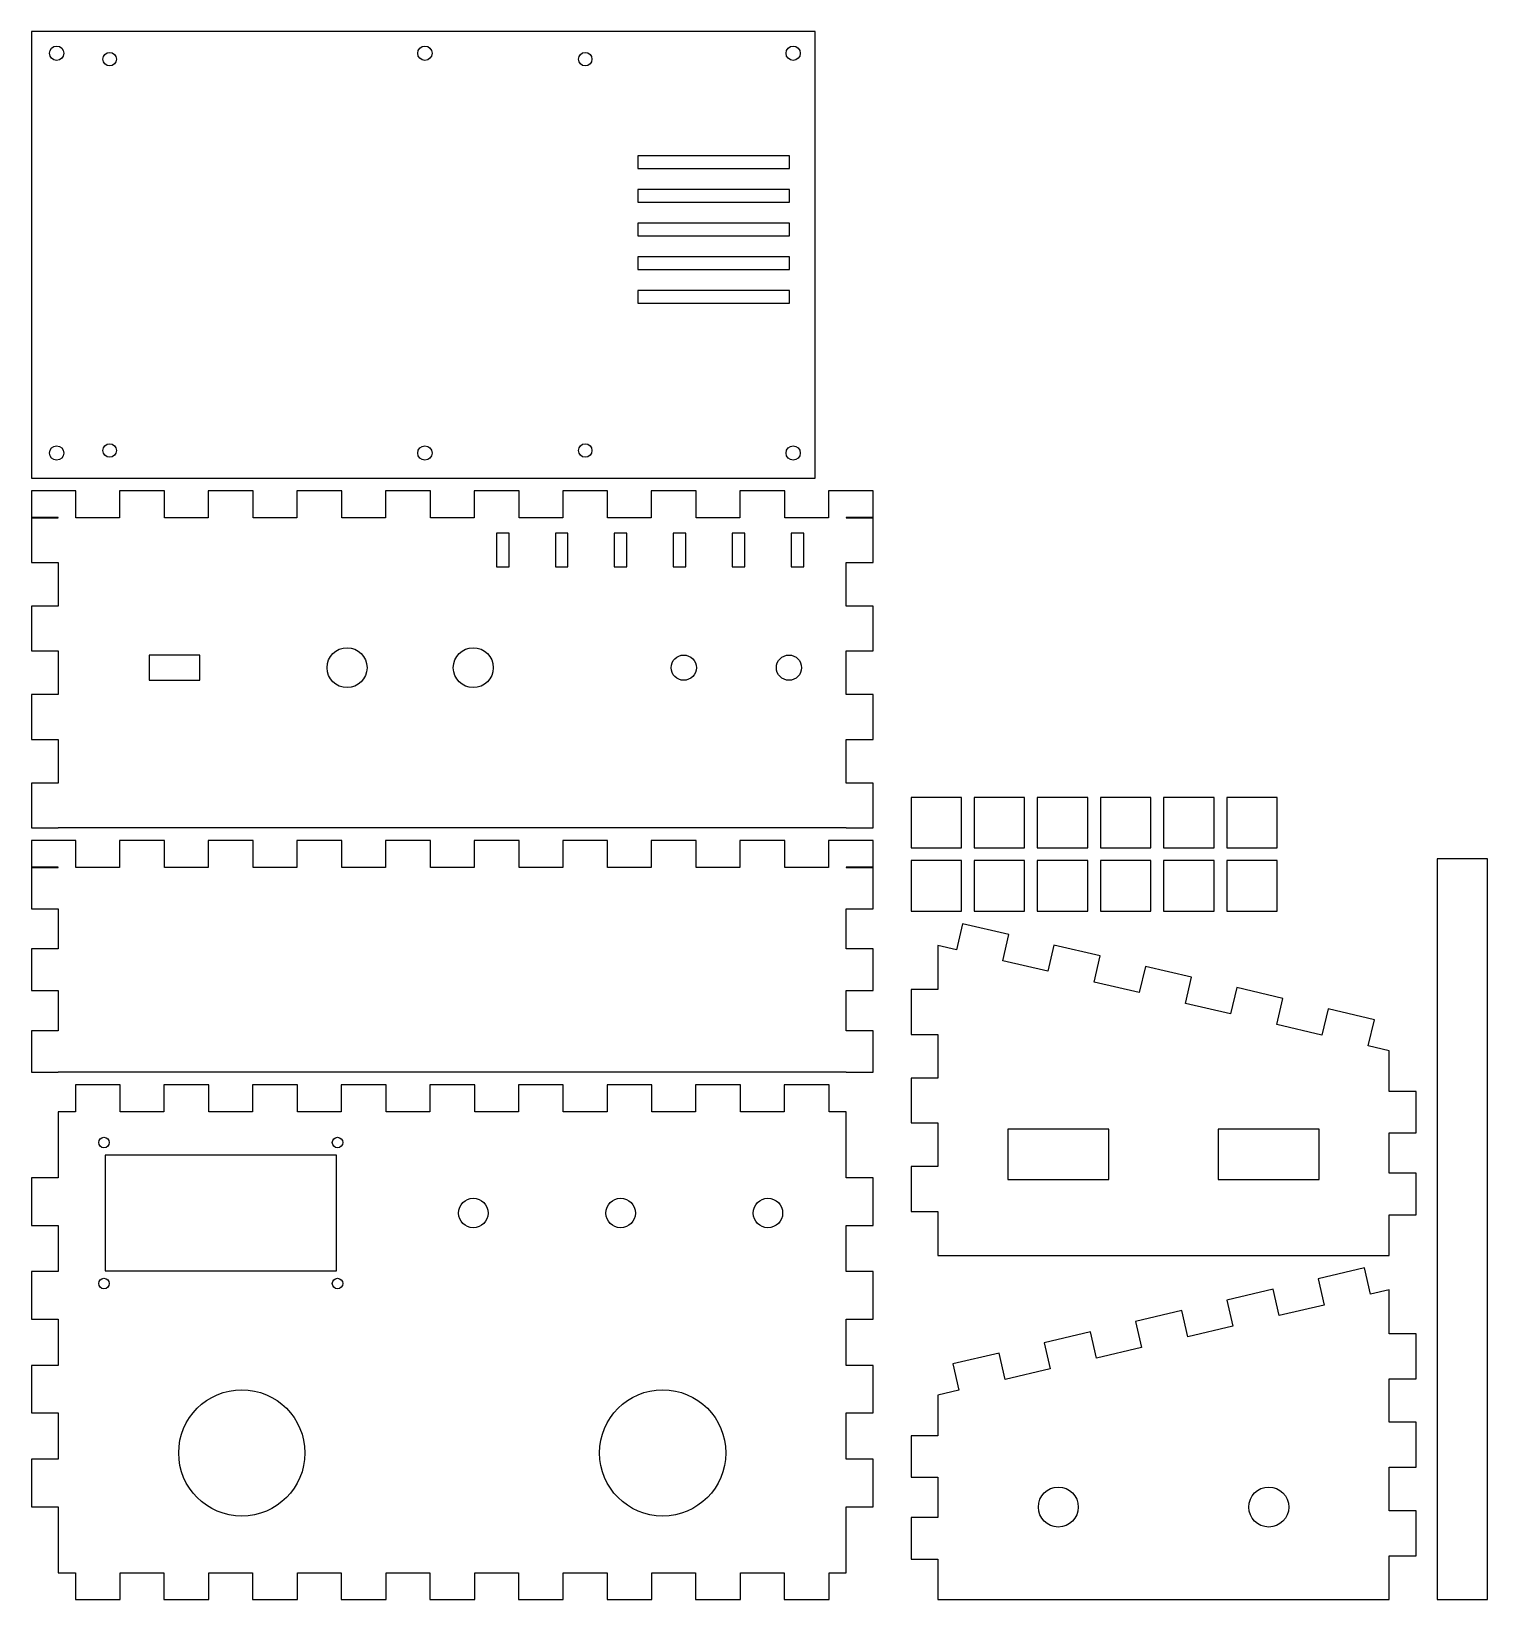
# Model space of a CAD drawing. Header units: metres. Extents: x 3 to 349, y 3 to 376.
import ezdxf

# ---------------------------------------------------------------- set-up
doc = ezdxf.new("R2010")
doc.units = ezdxf.units.M

msp = doc.modelspace()

# ---------------------------------------------------------------- linework, layer by layer
at = {"layer": 'CORTE'}
for p, q in [((3, 375.6517), (3, 269.4517)), ((189.2, 375.6517), (3, 375.6517)), ((189.2, 269.4517), (189.2, 375.6517)), ((147.1, 346.0517), (147.1, 343.0517)), ((183.1, 346.0517), (147.1, 346.0517)), ((147.1, 343.0517), (183.1, 343.0517)), ((183.1, 343.0517), (183.1, 346.0517)), ((147.1, 338.0517), (147.1, 335.0517)), ((183.1, 338.0517), (147.1, 338.0517)), ((183.1, 335.0517), (183.1, 338.0517)), ((147.1, 335.0517), (183.1, 335.0517)), ((147.1, 330.0517), (147.1, 327.0517)), ((183.1, 330.0517), (147.1, 330.0517)), ((183.1, 327.0517), (183.1, 330.0517)), ((147.1, 327.0517), (183.1, 327.0517)), ((147.1, 322.0517), (147.1, 319.0517)), ((183.1, 322.0517), (147.1, 322.0517)), ((183.1, 319.0517), (183.1, 322.0517)), ((147.1, 319.0517), (183.1, 319.0517)), ((147.1, 314.0517), (147.1, 311.0517)), ((183.1, 314.0517), (147.1, 314.0517)), ((183.1, 311.0517), (183.1, 314.0517)), ((147.1, 311.0517), (183.1, 311.0517)), ((3, 269.4517), (189.2, 269.4517)), ((13.6013, 266.4517), (3, 266.4517)), ((3, 266.4517), (3, 260.0517)), ((13.6013, 260.0517), (13.6013, 266.4517)), ((34.6539, 266.4517), (23.9776, 266.4517)), ((23.9776, 266.4517), (23.9776, 260.0517)), ((34.6539, 260.0517), (34.6539, 266.4517)), ((55.7066, 266.4517), (45.0303, 266.4517)), ((45.0303, 266.4517), (45.0303, 260.0517)), ((55.7066, 260.0517), (55.7066, 266.4517)), ((76.7592, 266.4517), (66.0829, 266.4517)), ((66.0829, 266.4517), (66.0829, 260.0517)), ((76.7592, 260.0517), (76.7592, 266.4517)), ((97.8118, 266.4517), (87.1355, 266.4517)), ((87.1355, 266.4517), (87.1355, 260.0517)), ((97.8118, 260.0517), (97.8118, 266.4517)), ((118.8645, 266.4517), (108.1882, 266.4517)), ((108.1882, 266.4517), (108.1882, 260.0517)), ((118.8645, 260.0517), (118.8645, 266.4517)), ((139.9171, 266.4517), (129.2408, 266.4517)), ((129.2408, 266.4517), (129.2408, 260.0517)), ((139.9171, 260.0517), (139.9171, 266.4517)), ((160.9697, 266.4517), (150.2934, 266.4517)), ((150.2934, 266.4517), (150.2934, 260.0517)), ((160.9697, 260.0517), (160.9697, 266.4517)), ((182.0224, 266.4517), (171.3461, 266.4517)), ((171.3461, 266.4517), (171.3461, 260.0517)), ((182.0224, 260.0517), (182.0224, 266.4517)), ((203, 266.4517), (192.3987, 266.4517)), ((192.3987, 266.4517), (192.3987, 260.0517)), ((203, 260.0517), (203, 266.4517)), ((9.4, 260.1267), (3, 260.1267)), ((3, 260.1267), (3, 249.4624)), ((3, 260.0517), (9.4, 260.0517)), ((9.4, 260.0517), (9.4, 260.1267)), ((23.9776, 260.0517), (13.6013, 260.0517)), ((45.0303, 260.0517), (34.6539, 260.0517)), ((66.0829, 260.0517), (55.7066, 260.0517)), ((87.1355, 260.0517), (76.7592, 260.0517)), ((108.1882, 260.0517), (97.8118, 260.0517)), ((129.2408, 260.0517), (118.8645, 260.0517)), ((150.2934, 260.0517), (139.9171, 260.0517)), ((171.3461, 260.0517), (160.9697, 260.0517)), ((192.3987, 260.0517), (182.0224, 260.0517)), ((203, 260.1267), (196.6, 260.1267)), ((196.6, 260.1267), (196.6, 260.0517)), ((196.6, 260.0517), (203, 260.0517)), ((203, 249.4624), (203, 260.1267)), ((113.5, 256.4517), (113.5, 248.4517)), ((116.5, 256.4517), (113.5, 256.4517)), ((116.5, 248.4517), (116.5, 256.4517)), ((127.5, 256.4517), (127.5, 248.4517)), ((130.5, 256.4517), (127.5, 256.4517)), ((130.5, 248.4517), (130.5, 256.4517)), ((141.5, 256.4517), (141.5, 248.4517)), ((144.5, 256.4517), (141.5, 256.4517)), ((144.5, 248.4517), (144.5, 256.4517)), ((155.5, 256.4517), (155.5, 248.4517)), ((158.5, 256.4517), (155.5, 256.4517)), ((158.5, 248.4517), (158.5, 256.4517)), ((169.5, 256.4517), (169.5, 248.4517)), ((172.5, 256.4517), (169.5, 256.4517)), ((172.5, 248.4517), (172.5, 256.4517)), ((183.5, 256.4517), (183.5, 248.4517)), ((186.5, 256.4517), (183.5, 256.4517)), ((186.5, 248.4517), (186.5, 256.4517)), ((3, 249.4624), (9.4, 249.4624)), ((9.4, 249.4624), (9.4, 239.0981)), ((113.5, 248.4517), (116.5, 248.4517)), ((127.5, 248.4517), (130.5, 248.4517)), ((141.5, 248.4517), (144.5, 248.4517)), ((155.5, 248.4517), (158.5, 248.4517)), ((169.5, 248.4517), (172.5, 248.4517)), ((183.5, 248.4517), (186.5, 248.4517)), ((196.6, 239.0981), (196.6, 249.4624)), ((196.6, 249.4624), (203, 249.4624)), ((9.4, 239.0981), (3, 239.0981)), ((3, 239.0981), (3, 228.4338)), ((203, 239.0981), (196.6, 239.0981)), ((203, 228.4338), (203, 239.0981)), ((3, 228.4338), (9.4, 228.4338)), ((9.4, 228.4338), (9.4, 218.0695)), ((31, 227.4517), (31, 221.4517)), ((43, 227.4517), (31, 227.4517)), ((43, 221.4517), (43, 227.4517)), ((196.6, 218.0695), (196.6, 228.4338)), ((196.6, 228.4338), (203, 228.4338)), ((31, 221.4517), (43, 221.4517)), ((9.4, 218.0695), (3, 218.0695)), ((3, 218.0695), (3, 207.4053)), ((203, 218.0695), (196.6, 218.0695)), ((203, 207.4053), (203, 218.0695)), ((3, 207.4053), (9.4, 207.4053)), ((9.4, 207.4053), (9.4, 197.041)), ((196.6, 197.041), (196.6, 207.4053)), ((196.6, 207.4053), (203, 207.4053)), ((9.4, 197.041), (3, 197.041)), ((3, 197.041), (3, 186.3767)), ((203, 197.041), (196.6, 197.041)), ((203, 186.3767), (203, 197.041)), ((212, 193.6074), (212, 181.6074)), ((224, 193.6074), (212, 193.6074)), ((224, 181.6074), (224, 193.6074)), ((227, 193.6074), (227, 181.6074)), ((239, 193.6074), (227, 193.6074)), ((239, 181.6074), (239, 193.6074)), ((242, 193.6074), (242, 181.6074)), ((254, 193.6074), (242, 193.6074)), ((254, 181.6074), (254, 193.6074)), ((257, 193.6074), (257, 181.6074)), ((269, 193.6074), (257, 193.6074)), ((269, 181.6074), (269, 193.6074)), ((272, 193.6074), (272, 181.6074)), ((284, 193.6074), (272, 193.6074)), ((284, 181.6074), (284, 193.6074)), ((287, 193.6074), (287, 181.6074)), ((299, 193.6074), (287, 193.6074)), ((299, 181.6074), (299, 193.6074)), ((3, 186.3767), (9.4, 186.3767)), ((9.4, 186.3767), (9.4, 186.4517)), ((9.4, 186.4517), (196.6, 186.4517)), ((196.6, 186.4517), (196.6, 186.3767)), ((196.6, 186.3767), (203, 186.3767)), ((13.6013, 183.3767), (3, 183.3767)), ((3, 183.3767), (3, 176.9767)), ((13.6013, 176.9767), (13.6013, 183.3767)), ((34.6539, 183.3767), (23.9776, 183.3767)), ((23.9776, 183.3767), (23.9776, 176.9767)), ((34.6539, 176.9767), (34.6539, 183.3767)), ((55.7066, 183.3767), (45.0303, 183.3767)), ((45.0303, 183.3767), (45.0303, 176.9767)), ((55.7066, 176.9767), (55.7066, 183.3767)), ((76.7592, 183.3767), (66.0829, 183.3767)), ((66.0829, 183.3767), (66.0829, 176.9767)), ((76.7592, 176.9767), (76.7592, 183.3767)), ((97.8118, 183.3767), (87.1355, 183.3767)), ((87.1355, 183.3767), (87.1355, 176.9767)), ((97.8118, 176.9767), (97.8118, 183.3767)), ((118.8645, 183.3767), (108.1882, 183.3767)), ((108.1882, 183.3767), (108.1882, 176.9767)), ((118.8645, 176.9767), (118.8645, 183.3767)), ((139.9171, 183.3767), (129.2408, 183.3767)), ((129.2408, 183.3767), (129.2408, 176.9767)), ((139.9171, 176.9767), (139.9171, 183.3767)), ((160.9697, 183.3767), (150.2934, 183.3767)), ((150.2934, 183.3767), (150.2934, 176.9767)), ((160.9697, 176.9767), (160.9697, 183.3767)), ((182.0224, 183.3767), (171.3461, 183.3767)), ((171.3461, 183.3767), (171.3461, 176.9767)), ((182.0224, 176.9767), (182.0224, 183.3767)), ((203, 183.3767), (192.3987, 183.3767)), ((192.3987, 183.3767), (192.3987, 176.9767)), ((203, 176.9767), (203, 183.3767)), ((212, 181.6074), (224, 181.6074)), ((227, 181.6074), (239, 181.6074)), ((242, 181.6074), (254, 181.6074)), ((257, 181.6074), (269, 181.6074)), ((272, 181.6074), (284, 181.6074)), ((287, 181.6074), (299, 181.6074)), ((337, 179), (337, 3)), ((349, 179), (337, 179)), ((349, 3), (349, 179)), ((9.4, 177.0517), (3, 177.0517)), ((3, 177.0517), (3, 167.1817)), ((3, 176.9767), (9.4, 176.9767)), ((9.4, 176.9767), (9.4, 177.0517)), ((23.9776, 176.9767), (13.6013, 176.9767)), ((45.0303, 176.9767), (34.6539, 176.9767)), ((66.0829, 176.9767), (55.7066, 176.9767)), ((87.1355, 176.9767), (76.7592, 176.9767)), ((108.1882, 176.9767), (97.8118, 176.9767)), ((129.2408, 176.9767), (118.8645, 176.9767)), ((150.2934, 176.9767), (139.9171, 176.9767)), ((171.3461, 176.9767), (160.9697, 176.9767)), ((192.3987, 176.9767), (182.0224, 176.9767)), ((203, 177.0517), (196.6, 177.0517)), ((196.6, 177.0517), (196.6, 176.9767)), ((196.6, 176.9767), (203, 176.9767)), ((203, 167.1817), (203, 177.0517)), ((212, 178.6074), (212, 166.6074)), ((224, 178.6074), (212, 178.6074)), ((224, 166.6074), (224, 178.6074)), ((227, 178.6074), (227, 166.6074)), ((239, 178.6074), (227, 178.6074)), ((239, 166.6074), (239, 178.6074)), ((242, 178.6074), (242, 166.6074)), ((254, 178.6074), (242, 178.6074)), ((254, 166.6074), (254, 178.6074)), ((257, 178.6074), (257, 166.6074)), ((269, 178.6074), (257, 178.6074)), ((269, 166.6074), (269, 178.6074)), ((272, 178.6074), (272, 166.6074)), ((284, 178.6074), (272, 178.6074)), ((284, 166.6074), (284, 178.6074)), ((287, 178.6074), (287, 166.6074)), ((299, 178.6074), (287, 178.6074)), ((299, 166.6074), (299, 178.6074)), ((3, 167.1817), (9.4, 167.1817)), ((9.4, 167.1817), (9.4, 157.6117)), ((196.6, 157.6117), (196.6, 167.1817)), ((196.6, 167.1817), (203, 167.1817)), ((212, 166.6074), (224, 166.6074)), ((227, 166.6074), (239, 166.6074)), ((242, 166.6074), (254, 166.6074)), ((257, 166.6074), (269, 166.6074)), ((272, 166.6074), (284, 166.6074)), ((287, 166.6074), (299, 166.6074)), ((224.266, 163.6074), (222.8125, 157.3747)), ((235.2642, 161.0426), (224.266, 163.6074)), ((233.8107, 154.8098), (235.2642, 161.0426)), ((9.4, 157.6117), (3, 157.6117)), ((3, 157.6117), (3, 147.7417)), ((203, 157.6117), (196.6, 157.6117)), ((203, 147.7417), (203, 157.6117)), ((222.8125, 157.3747), (218.4, 158.4037)), ((218.4, 158.4037), (218.4, 147.9644)), ((245.9703, 158.5458), (244.5167, 152.3131)), ((256.9685, 155.9809), (245.9703, 158.5458)), ((244.5167, 152.3131), (233.8107, 154.8098)), ((255.5149, 149.7482), (256.9685, 155.9809)), ((267.6745, 153.4842), (266.221, 147.2514)), ((278.6727, 150.9193), (267.6745, 153.4842)), ((266.221, 147.2514), (255.5149, 149.7482)), ((277.2192, 144.6866), (278.6727, 150.9193)), ((3, 147.7417), (9.4, 147.7417)), ((9.4, 147.7417), (9.4, 138.1717)), ((196.6, 138.1717), (196.6, 147.7417)), ((196.6, 147.7417), (203, 147.7417)), ((218.4, 147.9644), (212, 147.9644)), ((212, 147.9644), (212, 137.3001)), ((289.3788, 148.4226), (287.9252, 142.1898)), ((300.377, 145.8577), (289.3788, 148.4226)), ((298.9234, 139.6249), (300.377, 145.8577)), ((287.9252, 142.1898), (277.2192, 144.6866)), ((311.083, 143.3609), (309.6295, 137.1282)), ((322.0812, 140.7961), (311.083, 143.3609)), ((9.4, 138.1717), (3, 138.1717)), ((3, 138.1717), (3, 128.3017)), ((203, 138.1717), (196.6, 138.1717)), ((203, 128.3017), (203, 138.1717)), ((309.6295, 137.1282), (298.9234, 139.6249)), ((320.6277, 134.5633), (322.0812, 140.7961)), ((212, 137.3001), (218.4, 137.3001)), ((218.4, 137.3001), (218.4, 126.9359)), ((325.6, 133.4037), (320.6277, 134.5633)), ((325.6, 123.7587), (325.6, 133.4037)), ((3, 128.3017), (9.4, 128.3017)), ((9.4, 128.3017), (9.4, 128.3767)), ((9.4, 128.3767), (196.6, 128.3767)), ((196.6, 128.3767), (196.6, 128.3017)), ((196.6, 128.3017), (203, 128.3017)), ((218.4, 126.9359), (212, 126.9359)), ((212, 126.9359), (212, 116.2716)), ((24.1276, 125.3017), (13.4513, 125.3017)), ((13.4513, 125.3017), (13.4513, 118.9017)), ((24.1276, 118.9017), (24.1276, 125.3017)), ((45.1803, 125.3017), (34.5039, 125.3017)), ((34.5039, 125.3017), (34.5039, 118.9017)), ((45.1803, 118.9017), (45.1803, 125.3017)), ((66.2329, 125.3017), (55.5566, 125.3017)), ((55.5566, 125.3017), (55.5566, 118.9017)), ((66.2329, 118.9017), (66.2329, 125.3017)), ((87.2855, 125.3017), (76.6092, 125.3017)), ((76.6092, 125.3017), (76.6092, 118.9017)), ((87.2855, 118.9017), (87.2855, 125.3017)), ((108.3382, 125.3017), (97.6618, 125.3017)), ((97.6618, 125.3017), (97.6618, 118.9017)), ((108.3382, 118.9017), (108.3382, 125.3017)), ((129.3908, 125.3017), (118.7145, 125.3017)), ((118.7145, 125.3017), (118.7145, 118.9017)), ((129.3908, 118.9017), (129.3908, 125.3017)), ((150.4434, 125.3017), (139.7671, 125.3017)), ((139.7671, 125.3017), (139.7671, 118.9017)), ((150.4434, 118.9017), (150.4434, 125.3017)), ((171.4961, 125.3017), (160.8197, 125.3017)), ((160.8197, 125.3017), (160.8197, 118.9017)), ((171.4961, 118.9017), (171.4961, 125.3017)), ((192.5487, 125.3017), (181.8724, 125.3017)), ((181.8724, 125.3017), (181.8724, 118.9017)), ((192.5487, 118.9017), (192.5487, 125.3017)), ((332, 123.7587), (325.6, 123.7587)), ((332, 113.8887), (332, 123.7587)), ((13.4513, 118.9017), (9.4, 118.9017)), ((9.4, 118.9017), (9.4, 103.2275)), ((34.5039, 118.9017), (24.1276, 118.9017)), ((55.5566, 118.9017), (45.1803, 118.9017)), ((76.6092, 118.9017), (66.2329, 118.9017)), ((97.6618, 118.9017), (87.2855, 118.9017)), ((118.7145, 118.9017), (108.3382, 118.9017)), ((139.7671, 118.9017), (129.3908, 118.9017)), ((160.8197, 118.9017), (150.4434, 118.9017)), ((181.8724, 118.9017), (171.4961, 118.9017)), ((196.6, 118.9017), (192.5487, 118.9017)), ((196.6, 103.2275), (196.6, 118.9017)), ((212, 116.2716), (218.4, 116.2716)), ((218.4, 116.2716), (218.4, 105.9073)), ((235, 114.8037), (235, 102.8037)), ((259, 114.8037), (235, 114.8037)), ((259, 102.8037), (259, 114.8037)), ((285, 114.8037), (285, 102.8037)), ((309, 114.8037), (285, 114.8037)), ((309, 102.8037), (309, 114.8037)), ((325.6, 104.3187), (325.6, 113.8887)), ((325.6, 113.8887), (332, 113.8887)), ((20.5, 108.6126), (20.5, 81.1126)), ((75.5, 108.6126), (20.5, 108.6126)), ((75.5, 81.1126), (75.5, 108.6126)), ((218.4, 105.9073), (212, 105.9073)), ((212, 105.9073), (212, 95.243)), ((9.4, 103.2275), (3, 103.2275)), ((3, 103.2275), (3, 91.9341)), ((203, 103.2275), (196.6, 103.2275)), ((203, 91.9341), (203, 103.2275)), ((235, 102.8037), (259, 102.8037)), ((285, 102.8037), (309, 102.8037)), ((332, 104.3187), (325.6, 104.3187)), ((332, 94.4487), (332, 104.3187)), ((212, 95.243), (218.4, 95.243)), ((218.4, 95.243), (218.4, 84.8037)), ((325.6, 84.8037), (325.6, 94.4487)), ((325.6, 94.4487), (332, 94.4487)), ((3, 91.9341), (9.4, 91.9341)), ((9.4, 91.9341), (9.4, 80.9408)), ((196.6, 80.9408), (196.6, 91.9341)), ((196.6, 91.9341), (203, 91.9341)), ((218.4, 84.8037), (325.6, 84.8037)), ((9.4, 80.9408), (3, 80.9408)), ((3, 80.9408), (3, 69.6475)), ((20.5, 81.1126), (75.5, 81.1126)), ((203, 80.9408), (196.6, 80.9408)), ((203, 69.6475), (203, 80.9408)), ((319.734, 81.8037), (308.7358, 79.2388)), ((308.7358, 79.2388), (310.1893, 73.0061)), ((321.1875, 75.571), (319.734, 81.8037)), ((298.0297, 76.7421), (287.0315, 74.1772)), ((299.4833, 70.5093), (298.0297, 76.7421)), ((325.6, 76.6), (321.1875, 75.571)), ((325.6, 66.1607), (325.6, 76.6)), ((276.3255, 71.6805), (265.3273, 69.1156)), ((277.779, 65.4477), (276.3255, 71.6805)), ((287.0315, 74.1772), (288.4851, 67.9445)), ((310.1893, 73.0061), (299.4833, 70.5093)), ((3, 69.6475), (9.4, 69.6475)), ((9.4, 69.6475), (9.4, 58.6542)), ((196.6, 58.6542), (196.6, 69.6475)), ((196.6, 69.6475), (203, 69.6475)), ((265.3273, 69.1156), (266.7808, 62.8828)), ((288.4851, 67.9445), (277.779, 65.4477)), ((254.6212, 66.6188), (243.623, 64.054)), ((243.623, 64.054), (245.0766, 57.8212)), ((256.0748, 60.3861), (254.6212, 66.6188)), ((332, 66.1607), (325.6, 66.1607)), ((332, 55.4964), (332, 66.1607)), ((232.917, 61.5572), (221.9188, 58.9923)), ((234.3705, 55.3245), (232.917, 61.5572)), ((266.7808, 62.8828), (256.0748, 60.3861)), ((9.4, 58.6542), (3, 58.6542)), ((3, 58.6542), (3, 47.3609)), ((203, 58.6542), (196.6, 58.6542)), ((203, 47.3609), (203, 58.6542)), ((221.9188, 58.9923), (223.3723, 52.7596)), ((245.0766, 57.8212), (234.3705, 55.3245)), ((223.3723, 52.7596), (218.4, 51.6)), ((325.6, 45.1321), (325.6, 55.4964)), ((325.6, 55.4964), (332, 55.4964)), ((218.4, 51.6), (218.4, 41.955)), ((3, 47.3609), (9.4, 47.3609)), ((9.4, 47.3609), (9.4, 36.3675)), ((196.6, 36.3675), (196.6, 47.3609)), ((196.6, 47.3609), (203, 47.3609)), ((332, 45.1321), (325.6, 45.1321)), ((332, 34.4679), (332, 45.1321)), ((218.4, 41.955), (212, 41.955)), ((212, 41.955), (212, 32.085)), ((9.4, 36.3675), (3, 36.3675)), ((3, 36.3675), (3, 25.0742)), ((203, 36.3675), (196.6, 36.3675)), ((203, 25.0742), (203, 36.3675)), ((325.6, 24.1036), (325.6, 34.4679)), ((325.6, 34.4679), (332, 34.4679)), ((212, 32.085), (218.4, 32.085)), ((218.4, 32.085), (218.4, 22.515)), ((3, 25.0742), (9.4, 25.0742)), ((9.4, 25.0742), (9.4, 9.4)), ((196.6, 9.4), (196.6, 25.0742)), ((196.6, 25.0742), (203, 25.0742)), ((218.4, 22.515), (212, 22.515)), ((212, 22.515), (212, 12.645)), ((332, 24.1036), (325.6, 24.1036)), ((332, 13.4393), (332, 24.1036)), ((212, 12.645), (218.4, 12.645)), ((218.4, 12.645), (218.4, 3)), ((325.6, 3), (325.6, 13.4393)), ((325.6, 13.4393), (332, 13.4393)), ((9.4, 9.4), (13.4513, 9.4)), ((13.4513, 9.4), (13.4513, 3)), ((24.1276, 3), (24.1276, 9.4)), ((24.1276, 9.4), (34.5039, 9.4)), ((34.5039, 9.4), (34.5039, 3)), ((45.1803, 3), (45.1803, 9.4)), ((45.1803, 9.4), (55.5566, 9.4)), ((55.5566, 9.4), (55.5566, 3)), ((66.2329, 3), (66.2329, 9.4)), ((66.2329, 9.4), (76.6092, 9.4)), ((76.6092, 9.4), (76.6092, 3)), ((87.2855, 3), (87.2855, 9.4)), ((87.2855, 9.4), (97.6618, 9.4)), ((97.6618, 9.4), (97.6618, 3)), ((108.3382, 3), (108.3382, 9.4)), ((108.3382, 9.4), (118.7145, 9.4)), ((118.7145, 9.4), (118.7145, 3)), ((129.3908, 3), (129.3908, 9.4)), ((129.3908, 9.4), (139.7671, 9.4)), ((139.7671, 9.4), (139.7671, 3)), ((150.4434, 3), (150.4434, 9.4)), ((150.4434, 9.4), (160.8197, 9.4)), ((160.8197, 9.4), (160.8197, 3)), ((171.4961, 3), (171.4961, 9.4)), ((171.4961, 9.4), (181.8724, 9.4)), ((181.8724, 9.4), (181.8724, 3)), ((192.5487, 3), (192.5487, 9.4)), ((192.5487, 9.4), (196.6, 9.4)), ((13.4513, 3), (24.1276, 3)), ((34.5039, 3), (45.1803, 3)), ((55.5566, 3), (66.2329, 3)), ((76.6092, 3), (87.2855, 3)), ((97.6618, 3), (108.3382, 3)), ((118.7145, 3), (129.3908, 3)), ((139.7671, 3), (150.4434, 3)), ((160.8197, 3), (171.4961, 3)), ((181.8724, 3), (192.5487, 3)), ((218.4, 3), (325.6, 3)), ((337, 3), (349, 3))]:
    msp.add_line(p, q, dxfattribs=at)
for centre, radius in [((9, 370.4517), 1.7), ((21.6, 369.0517), 1.6), ((96.5, 370.4517), 1.7), ((134.6, 369.0517), 1.6), ((184, 370.4517), 1.7), ((9, 275.4517), 1.7), ((21.6, 276.0517), 1.6), ((96.5, 275.4517), 1.7), ((134.6, 276.0517), 1.6), ((184, 275.4517), 1.7), ((78, 224.4517), 4.75), ((108, 224.4517), 4.75), ((158, 224.4517), 3), ((183, 224.4517), 3), ((20.25, 111.6126), 1.25), ((75.75, 111.6126), 1.25), ((108, 94.8626), 3.5), ((143, 94.8626), 3.5), ((178, 94.8626), 3.5), ((20.25, 78.1126), 1.25), ((75.75, 78.1126), 1.25), ((53, 37.8626), 15), ((153, 37.8626), 15), ((247, 25), 4.75), ((297, 25), 4.75)]:
    msp.add_circle(centre, radius, dxfattribs=at)

doc.saveas('drawing.dxf')
